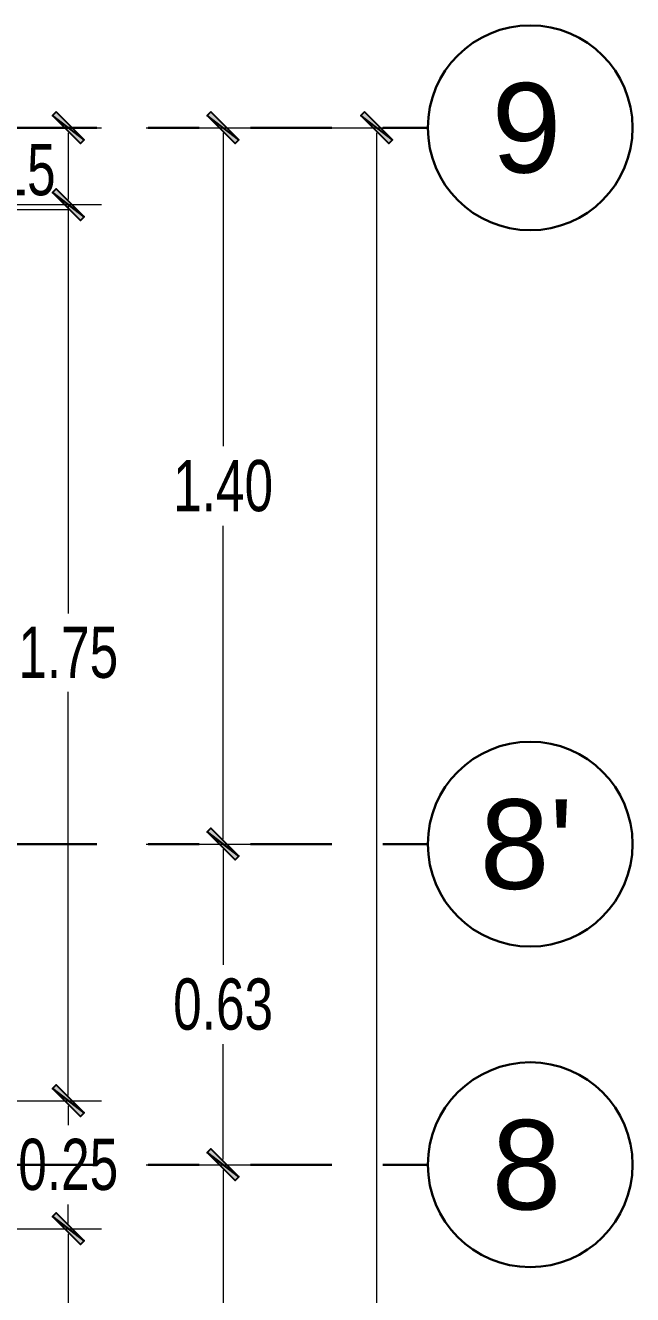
# Model space of a CAD drawing. Header units: millimetres. Extents: x 10612.9 to 10705, y -16533.4 to -16503.9.
# Drawn here: x 10622.129 to 10623.316, y -16508.983 to -16506.504 of the extents above; entities that cross this region are included whole.
import ezdxf
from ezdxf.enums import TextEntityAlignment as Align

# ---------------------------------------------------------------- set-up
doc = ezdxf.new("R2010")
doc.units = ezdxf.units.MM
doc.linetypes.add('Punto & Rayas', pattern=[0.335139, 0.15875, -0.088194, 0, -0.088194])
doc.layers.add('Nuevo_Estructura - Forjados', color=7, linetype='Continuous')
doc.layers.add('Nuevo_Estructura - Forjados_Pluma_Nº__209', color=7, linetype='Continuous', lineweight=30, true_color=0x3e4f7b)
doc.layers.add('Nuevo_Estructura - Forjados_Pluma_Nº__219', color=7, linetype='Continuous', lineweight=13, true_color=0x404b6a)
doc.styles.add('Estilo_Generado_1', font='arial.ttf')
doc.styles.add('mahico', font='GOTHIC.TTF', dxfattribs={"width": 0.75})
doc.dimstyles.new('Copia de 50 P', dxfattribs={"dimtxt": 0.1, "dimasz": 0.01, "dimexe": 0.065, "dimexo": 0.0625, "dimgap": 0.025, "dimtad": 1, "dimtih": 1, "dimtoh": 1, "dimzin": 0, "dimdsep": 46, "dimtxsty": 'mahico', "dimblk": 'pa cotas', "dimcen": 0.09, "dimdle": 0.3, "dimclrd": 256, "dimclre": 256, "dimclrt": 256, "dimadec": 0, "dimazin": 0, "dimtfac": 1, "dimtofl": 0, "dimtmove": 0, "dimatfit": 3, "dimfxl": 0.15, "dimfxlon": 1, "dimtolj": 1, "dimtzin": 0, "dimlwd": 5, "dimlwe": 5, "dimarcsym": 0})

# ---------------------------------------------------------------- blocks, each defined once
blk = doc.blocks.new('Marcador de red estándar_2')
at = {"layer": 'Nuevo_Estructura - Forjados_Pluma_Nº__209', "color": 167, "linetype": 'Punto & Rayas', "lineweight": 30, "true_color": 0x3e4f7b}
blk.add_line((-0.9423, 0), (-4.5, 0), dxfattribs=at)
at = {"layer": 'Nuevo_Estructura - Forjados_Pluma_Nº__209', "color": 167, "linetype": 'Continuous', "lineweight": 30, "true_color": 0x3e4f7b}
blk.add_circle((-4.7, 0), 0.2, dxfattribs=at)
at = {"layer": 'Nuevo_Estructura - Forjados_Pluma_Nº__219', "color": 167, "lineweight": 13, "true_color": 0x404b6a, "style": 'Estilo_Generado_1'}
for tag, p in [('AC_MarkerText_1_0', (-4.7, -0.1675)), ('AC_MarkerText_1_1', (4.7, -0.1675))]:
    blk.add_attdef(tag, text='', height=0.175, rotation=180, dxfattribs=at).set_placement(p, align=Align.TOP_CENTER)
blk = doc.blocks.new('pa cotas')
h = blk.add_hatch(color=256)
h.paths.add_polyline_path([(2.38, 3.09), (-3.09, -2.38), (-2.38, -3.09)])
h.paths.add_polyline_path([(3.09, 2.38), (2.38, 3.09), (-2.38, -3.09)])
blk.add_line((-2.38, -3.09), (2.38, 3.09))
blk.add_lwpolyline([(3.09, 2.38), (2.38, 3.09), (-3.09, -2.38), (-2.38, -3.09)], close=True)
blk = doc.blocks.new('*D665')
at = {"lineweight": 5, "transparency": 16777216}
for p, q in [((10608.2027, -16552.1931), (10608.4177, -16552.1931)), ((10608.3527, -16552.2031), (10608.3527, -16562.1156)), ((10608.3527, -16572.1831), (10608.3527, -16562.2706)), ((10608.3527, -16572.1931), (10608.4177, -16572.1931))]:
    blk.add_line(p, q, dxfattribs=at)
at = {"layer": 'Defpoints', "color": 0, "transparency": 16777216}
for p in [(10607.4527, -16552.1931), (10608.3527, -16572.1931), (10608.3527, -16572.1931)]:
    blk.add_point(p, dxfattribs=at)
at = {"lineweight": 5, "transparency": 16777216, "xscale": 0.01, "yscale": 0.01, "zscale": 0.01}
for p, rotation in [((10608.3527, -16552.1931), 90), ((10608.3527, -16572.1931), 270)]:
    blk.add_blockref('pa cotas', p, dxfattribs=dict(at, rotation=rotation))
at = {"transparency": 16777216, "insert": (10608.3527, -16562.1931), "char_height": 0.1, "attachment_point": 5, "style": 'mahico'}
blk.add_mtext('\\A1;20.00', dxfattribs=at)
blk = doc.blocks.new('*D666')
at = {"lineweight": 5, "transparency": 16777216}
for p, q in [((10607.9027, -16552.1931), (10608.1177, -16552.1931)), ((10608.0527, -16552.2031), (10608.0527, -16552.815)), ((10608.0527, -16553.582), (10608.0527, -16552.9701)), ((10607.9027, -16553.592), (10608.1177, -16553.592))]:
    blk.add_line(p, q, dxfattribs=at)
at = {"layer": 'Defpoints', "color": 0, "transparency": 16777216}
for p in [(10607.4527, -16552.1931), (10607.4527, -16553.592), (10608.0527, -16553.592)]:
    blk.add_point(p, dxfattribs=at)
at = {"lineweight": 5, "transparency": 16777216, "xscale": 0.01, "yscale": 0.01, "zscale": 0.01}
for p, rotation in [((10608.0527, -16552.1931), 90), ((10608.0527, -16553.592), 270)]:
    blk.add_blockref('pa cotas', p, dxfattribs=dict(at, rotation=rotation))
at = {"transparency": 16777216, "insert": (10608.0527, -16552.8925), "char_height": 0.1, "attachment_point": 5, "style": 'mahico'}
blk.add_mtext('\\A1;1.40', dxfattribs=at)
blk = doc.blocks.new('*D667')
at = {"lineweight": 5, "transparency": 16777216}
for p, q in [((10607.9027, -16553.592), (10608.1177, -16553.592)), ((10608.0527, -16553.602), (10608.0527, -16553.8275)), ((10608.0527, -16554.2081), (10608.0527, -16553.9826)), ((10607.9027, -16554.2181), (10608.1177, -16554.2181))]:
    blk.add_line(p, q, dxfattribs=at)
at = {"layer": 'Defpoints', "color": 0, "transparency": 16777216}
for p in [(10607.4527, -16553.592), (10607.4527, -16554.2181), (10608.0527, -16554.2181)]:
    blk.add_point(p, dxfattribs=at)
at = {"lineweight": 5, "transparency": 16777216, "xscale": 0.01, "yscale": 0.01, "zscale": 0.01}
for p, rotation in [((10608.0527, -16553.592), 90), ((10608.0527, -16554.2181), 270)]:
    blk.add_blockref('pa cotas', p, dxfattribs=dict(at, rotation=rotation))
at = {"transparency": 16777216, "insert": (10608.0527, -16553.905), "char_height": 0.1, "attachment_point": 5, "style": 'mahico'}
blk.add_mtext('\\A1;0.63', dxfattribs=at)
blk = doc.blocks.new('*D668')
at = {"lineweight": 5, "transparency": 16777216}
for p, q in [((10607.9027, -16554.2181), (10608.1177, -16554.2181)), ((10608.0527, -16554.2281), (10608.0527, -16556.0156)), ((10608.0527, -16557.9581), (10608.0527, -16556.1706)), ((10607.9027, -16557.9681), (10608.1177, -16557.9681))]:
    blk.add_line(p, q, dxfattribs=at)
at = {"layer": 'Defpoints', "color": 0, "transparency": 16777216}
for p in [(10607.4527, -16554.2181), (10607.4527, -16557.9681), (10608.0527, -16557.9681)]:
    blk.add_point(p, dxfattribs=at)
at = {"lineweight": 5, "transparency": 16777216, "xscale": 0.01, "yscale": 0.01, "zscale": 0.01}
for p, rotation in [((10608.0527, -16554.2181), 90), ((10608.0527, -16557.9681), 270)]:
    blk.add_blockref('pa cotas', p, dxfattribs=dict(at, rotation=rotation))
at = {"transparency": 16777216, "insert": (10608.0527, -16556.0931), "char_height": 0.1, "attachment_point": 5, "style": 'mahico'}
blk.add_mtext('\\A1;3.75', dxfattribs=at)
blk = doc.blocks.new('*D859')
at = {"lineweight": 5, "transparency": 16777216}
for p, q in [((10622.063, -16506.7043), (10622.278, -16506.7043)), ((10622.213, -16506.7143), (10622.213, -16506.8443)), ((10622.213, -16506.8643), (10621.9934, -16506.8643)), ((10622.063, -16506.8543), (10622.278, -16506.8543)), ((10622.213, -16506.8543), (10622.213, -16506.8643))]:
    blk.add_line(p, q, dxfattribs=at)
at = {"layer": 'Defpoints', "color": 0, "transparency": 16777216}
for p in [(10621.9156, -16506.7043), (10621.7656, -16506.8543), (10622.213, -16506.8543)]:
    blk.add_point(p, dxfattribs=at)
at = {"lineweight": 5, "transparency": 16777216, "xscale": 0.01, "yscale": 0.01, "zscale": 0.01}
for p, rotation in [((10622.213, -16506.7043), 90), ((10622.213, -16506.8543), 270)]:
    blk.add_blockref('pa cotas', p, dxfattribs=dict(at, rotation=rotation))
at = {"transparency": 16777216, "insert": (10622.0907, -16506.7868), "char_height": 0.1, "attachment_point": 5, "style": 'mahico'}
blk.add_mtext('\\A1;0.15', dxfattribs=at)
blk = doc.blocks.new('*D867')
at = {"lineweight": 5, "transparency": 16777216}
for p, q in [((10622.063, -16506.8543), (10622.278, -16506.8543)), ((10622.213, -16506.8643), (10622.213, -16507.653)), ((10622.213, -16508.5943), (10622.213, -16507.8056)), ((10622.063, -16508.6043), (10622.278, -16508.6043))]:
    blk.add_line(p, q, dxfattribs=at)
at = {"layer": 'Defpoints', "color": 0, "transparency": 16777216}
for p in [(10621.7656, -16506.8543), (10621.7656, -16508.6043), (10622.213, -16508.6043)]:
    blk.add_point(p, dxfattribs=at)
at = {"lineweight": 5, "transparency": 16777216, "xscale": 0.01, "yscale": 0.01, "zscale": 0.01}
for p, rotation in [((10622.213, -16506.8543), 90), ((10622.213, -16508.6043), 270)]:
    blk.add_blockref('pa cotas', p, dxfattribs=dict(at, rotation=rotation))
at = {"transparency": 16777216, "insert": (10622.213, -16507.7293), "char_height": 0.1, "attachment_point": 5, "style": 'mahico'}
blk.add_mtext('\\A1;1.75', dxfattribs=at)
blk = doc.blocks.new('*D868')
at = {"lineweight": 5, "transparency": 16777216}
for p, q in [((10622.063, -16508.6043), (10622.278, -16508.6043)), ((10622.213, -16508.6143), (10622.213, -16508.6518)), ((10622.213, -16508.8443), (10622.213, -16508.8068)), ((10622.063, -16508.8543), (10622.278, -16508.8543))]:
    blk.add_line(p, q, dxfattribs=at)
at = {"layer": 'Defpoints', "color": 0, "transparency": 16777216}
for p in [(10621.7656, -16508.6043), (10621.9156, -16508.8543), (10622.213, -16508.8543)]:
    blk.add_point(p, dxfattribs=at)
at = {"lineweight": 5, "transparency": 16777216, "xscale": 0.01, "yscale": 0.01, "zscale": 0.01}
for p, rotation in [((10622.213, -16508.6043), 90), ((10622.213, -16508.8543), 270)]:
    blk.add_blockref('pa cotas', p, dxfattribs=dict(at, rotation=rotation))
at = {"transparency": 16777216, "insert": (10622.213, -16508.7293), "char_height": 0.1, "attachment_point": 5, "style": 'mahico'}
blk.add_mtext('\\A1;0.25', dxfattribs=at)
blk = doc.blocks.new('*D869')
at = {"lineweight": 5, "transparency": 16777216}
for p, q in [((10622.063, -16508.8543), (10622.278, -16508.8543)), ((10622.213, -16508.8643), (10622.213, -16510.5268)), ((10622.213, -16512.3443), (10622.213, -16510.6818)), ((10622.063, -16512.3543), (10622.278, -16512.3543))]:
    blk.add_line(p, q, dxfattribs=at)
at = {"layer": 'Defpoints', "color": 0, "transparency": 16777216}
for p in [(10621.9156, -16508.8543), (10620.2656, -16512.3543), (10622.213, -16512.3543)]:
    blk.add_point(p, dxfattribs=at)
at = {"lineweight": 5, "transparency": 16777216, "xscale": 0.01, "yscale": 0.01, "zscale": 0.01}
for p, rotation in [((10622.213, -16508.8543), 90), ((10622.213, -16512.3543), 270)]:
    blk.add_blockref('pa cotas', p, dxfattribs=dict(at, rotation=rotation))
at = {"transparency": 16777216, "insert": (10622.213, -16510.6043), "char_height": 0.1, "attachment_point": 5, "style": 'mahico'}
blk.add_mtext('\\A1;3.50', dxfattribs=at)
blk = doc.blocks.new('fdvfvfdvdf')
at = {"layer": 'Nuevo_Estructura - Forjados', "color": 8, "linetype": 'Continuous', "lineweight": 15}
ref = blk.add_blockref('Marcador de red estándar_2', (10603.9527, -16552.1931), dxfattribs=dict(at, rotation=180))
ref.add_attrib('AC_MarkerText_1', '9', dxfattribs={"layer": 'Nuevo_Estructura - Forjados_Pluma_Nº__219', "color": 167, "lineweight": 13, "true_color": 0x404b6a, "height": 0.175, "style": 'Estilo_Generado_1'}).set_placement((10608.6454, -16552.1056), align=Align.TOP_CENTER)
ref = blk.add_blockref('Marcador de red estándar_2', (10603.9527, -16553.592), dxfattribs=dict(at, rotation=180))
ref.add_attrib('AC_MarkerText_1', "8'", dxfattribs={"layer": 'Nuevo_Estructura - Forjados_Pluma_Nº__219', "color": 167, "lineweight": 13, "true_color": 0x404b6a, "height": 0.175, "style": 'Estilo_Generado_1'}).set_placement((10608.6454, -16553.5045), align=Align.TOP_CENTER)
ref = blk.add_blockref('Marcador de red estándar_2', (10603.9527, -16554.2181), dxfattribs=dict(at, rotation=180))
ref.add_attrib('AC_MarkerText_1', '8', dxfattribs={"layer": 'Nuevo_Estructura - Forjados_Pluma_Nº__219', "color": 167, "lineweight": 13, "true_color": 0x404b6a, "height": 0.175, "style": 'Estilo_Generado_1'}).set_placement((10608.6454, -16554.1306), align=Align.TOP_CENTER)
dim = blk.add_linear_dim(base=(10608.3527, -16572.1931), p1=(10607.4527, -16552.1931), p2=(10608.3527, -16572.1931), angle=270, dimstyle='Copia de 50 P')
dim.commit()
dim.dimension.update_dxf_attribs({"geometry": '*D665', "text_midpoint": (10608.3527, -16562.1931)})
for base, p1, p2, picture, middle in [((10608.0527, -16553.592), (10607.4527, -16552.1931), (10607.4527, -16553.592), '*D666', (10608.0527, -16552.8925)), ((10608.0527, -16554.2181), (10607.4527, -16553.592), (10607.4527, -16554.2181), '*D667', (10608.0527, -16553.905)), ((10608.0527, -16557.9681), (10607.4527, -16554.2181), (10607.4527, -16557.9681), '*D668', (10608.0527, -16556.0931))]:
    dim = blk.add_linear_dim(base=base, p1=p1, p2=p2, angle=270, dimstyle='Copia de 50 P', override={"dimtmove": 1})
    dim.commit()
    dim.dimension.update_dxf_attribs({"geometry": picture, "text_midpoint": middle})

msp = doc.modelspace()

# ---------------------------------------------------------------- block references
msp.add_blockref('fdvfvfdvdf', (14.4628, 45.4888))

# ---------------------------------------------------------------- dimensions: what is measured, and where the dimension line sits
dim = msp.add_linear_dim(base=(10622.213, -16506.8543), p1=(10621.9156, -16506.7043), p2=(10621.7656, -16506.8543), angle=90, dimstyle='Copia de 50 P')
dim.commit()
dim.dimension.update_dxf_attribs({"geometry": '*D859', "text_midpoint": (10622.0907, -16506.7868)})
for base, p1, p2, picture, middle in [((10622.213, -16508.6043), (10621.7656, -16506.8543), (10621.7656, -16508.6043), '*D867', (10622.213, -16507.7293)), ((10622.213, -16508.8543), (10621.7656, -16508.6043), (10621.9156, -16508.8543), '*D868', (10622.213, -16508.7293)), ((10622.213, -16512.3543), (10621.9156, -16508.8543), (10620.2656, -16512.3543), '*D869', (10622.213, -16510.6043))]:
    dim = msp.add_linear_dim(base=base, p1=p1, p2=p2, angle=90, dimstyle='Copia de 50 P', override={"dimtmove": 1})
    dim.commit()
    dim.dimension.update_dxf_attribs({"geometry": picture, "text_midpoint": middle})

doc.saveas('drawing.dxf')
